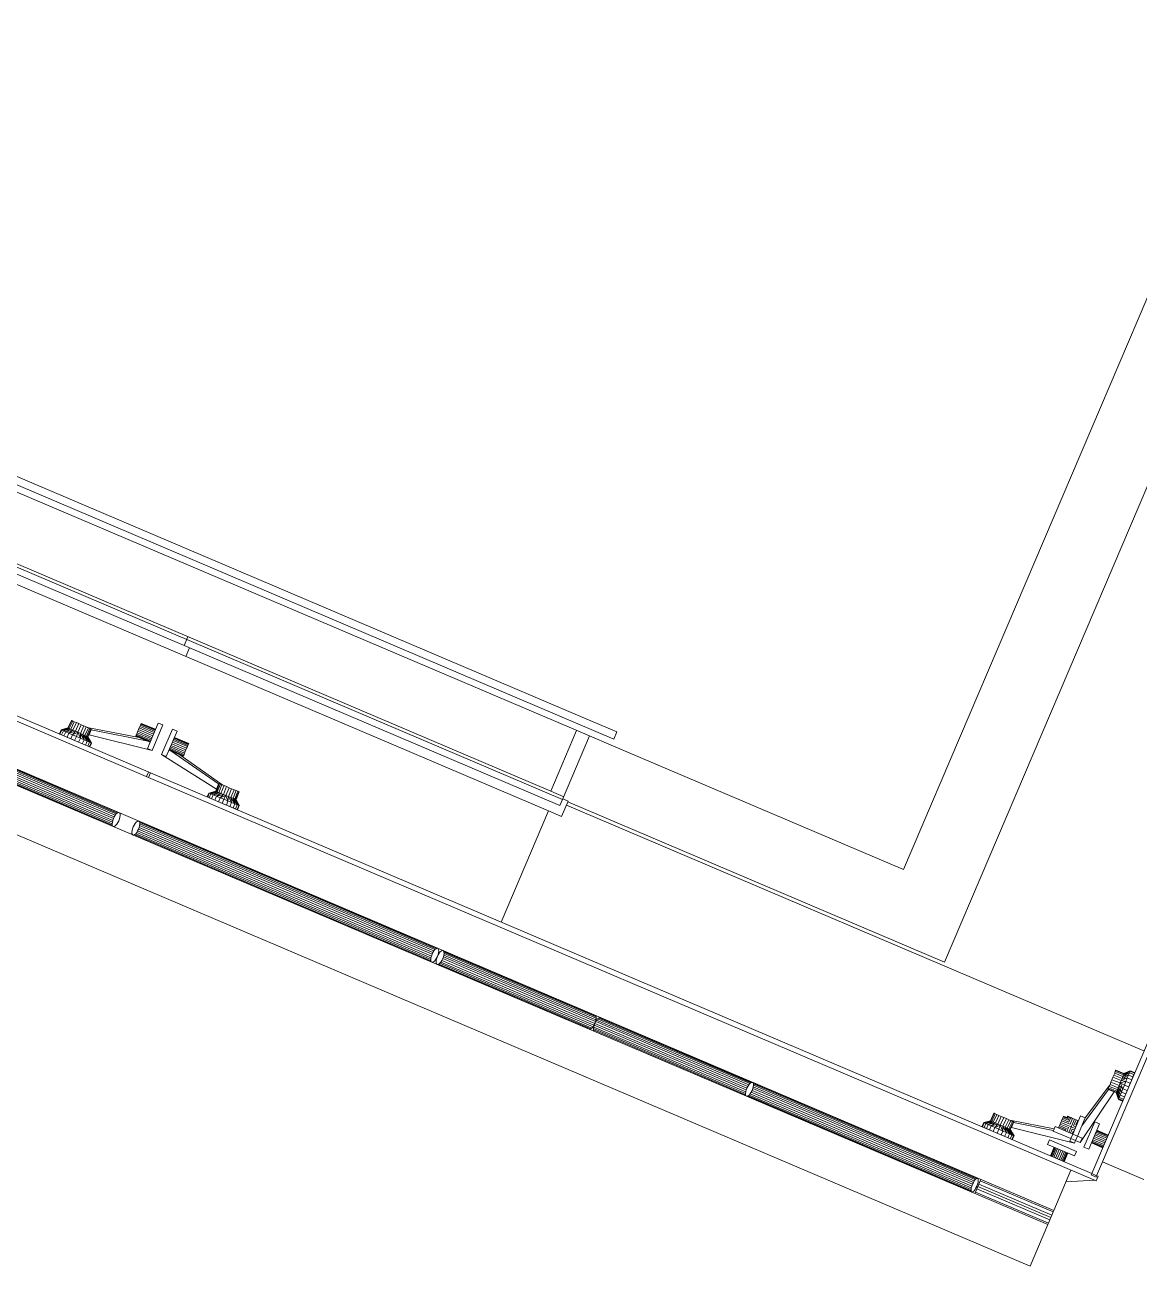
# Model space of a CAD drawing. Header units: metres. Extents: x -48 to 2360, y -1392 to 453.
# Drawn here: x 705.512 to 706.592, y -1268.008 to -1266.804 of the extents above; entities that cross this region are included whole.
import ezdxf

# ---------------------------------------------------------------- set-up
doc = ezdxf.new("R2010")
doc.units = ezdxf.units.M
doc.layers.add('MUEBLES', color=223, linetype='Continuous', lineweight=5, transparency=0.3)

msp = doc.modelspace()

# ---------------------------------------------------------------- linework, layer by layer
at = {"layer": 'MUEBLES', "transparency": 33554585}
for p, q in [((706.3636, -1267.6232), (706.8888, -1266.39)), ((706.5461, -1267.918), (706.9122, -1267.0582)), ((706.9169, -1267.0602), (706.5508, -1267.92)), ((705.6316, -1267.5337), (704.7124, -1267.1422)), ((704.7142, -1267.1378), (705.6335, -1267.5293)), ((706.0826, -1267.4965), (705.3123, -1267.1684)), ((705.3307, -1267.1833), (706.0591, -1267.4935)), ((705.3487, -1267.1758), (706.052, -1267.4754)), ((706.5092, -1267.9539), (704.716, -1267.1902)), ((704.7102, -1267.2036), (706.5034, -1267.9674)), ((706.4032, -1267.7129), (706.6213, -1267.201)), ((706.4862, -1268.0078), (704.693, -1267.244)), ((705.302, -1267.2508), (705.6662, -1267.4059)), ((705.3045, -1267.245), (706.0329, -1267.5552)), ((705.3182, -1267.2476), (706.0215, -1267.5471)), ((706.0195, -1267.5661), (705.3162, -1267.2666)), ((705.6662, -1267.4059), (705.6698, -1267.3973)), ((706.0304, -1267.561), (705.6662, -1267.4059)), ((705.6714, -1267.4081), (705.6678, -1267.4164)), ((705.5568, -1267.4785), (705.5534, -1267.4858)), ((705.5571, -1267.4786), (705.5538, -1267.486)), ((705.5581, -1267.4791), (705.5547, -1267.4864)), ((705.5596, -1267.4797), (705.5563, -1267.4871)), ((705.5571, -1267.4786), (705.5568, -1267.4785)), ((705.5581, -1267.4791), (705.5571, -1267.4786)), ((705.5596, -1267.4797), (705.5581, -1267.4791)), ((705.5616, -1267.4806), (705.5583, -1267.4879)), ((705.5616, -1267.4806), (705.5596, -1267.4797)), ((705.5639, -1267.4816), (705.5606, -1267.489)), ((705.5639, -1267.4816), (705.5616, -1267.4806)), ((705.5631, -1267.49), (705.5664, -1267.4827)), ((705.5664, -1267.4827), (705.5639, -1267.4816)), ((705.5656, -1267.4911), (705.5689, -1267.4838)), ((705.5689, -1267.4838), (705.5664, -1267.4827)), ((705.5679, -1267.4922), (705.5712, -1267.4848)), ((705.5712, -1267.4848), (705.5689, -1267.4838)), ((705.5732, -1267.4857), (705.5712, -1267.4848)), ((705.6231, -1267.4843), (705.6225, -1267.4858)), ((705.6237, -1267.4831), (705.6231, -1267.4843)), ((705.6369, -1267.4902), (705.6231, -1267.4843)), ((705.6241, -1267.4821), (705.6237, -1267.4831)), ((705.6375, -1267.4889), (705.6237, -1267.4831)), ((705.6243, -1267.4815), (705.6241, -1267.4821)), ((705.6379, -1267.488), (705.6241, -1267.4821)), ((705.6244, -1267.4813), (705.6243, -1267.4815)), ((705.6382, -1267.4873), (705.6243, -1267.4815)), ((705.6382, -1267.4871), (705.6244, -1267.4813)), ((705.6409, -1267.481), (705.6304, -1267.5056)), ((705.635, -1267.5076), (705.6455, -1267.4829)), ((705.6455, -1267.4829), (705.6409, -1267.481)), ((706.052, -1267.4754), (706.0855, -1267.4896)), ((705.5452, -1267.4915), (705.547, -1267.4876)), ((705.5457, -1267.4917), (705.5452, -1267.4915)), ((705.5457, -1267.4917), (705.5475, -1267.4879)), ((705.5472, -1267.4924), (705.5457, -1267.4917)), ((705.547, -1267.4876), (705.5534, -1267.4858)), ((705.547, -1267.4876), (705.5538, -1267.486)), ((705.547, -1267.4876), (705.5475, -1267.4879)), ((705.5472, -1267.4924), (705.549, -1267.4885)), ((705.5495, -1267.4934), (705.5472, -1267.4924)), ((705.5475, -1267.4879), (705.5538, -1267.486)), ((705.5475, -1267.4879), (705.5547, -1267.4864)), ((705.549, -1267.4885), (705.5475, -1267.4879)), ((705.549, -1267.4885), (705.5547, -1267.4864)), ((705.549, -1267.4885), (705.5563, -1267.4871)), ((705.549, -1267.4885), (705.5513, -1267.4895)), ((705.5495, -1267.4934), (705.5513, -1267.4895)), ((705.5526, -1267.4947), (705.5495, -1267.4934)), ((705.5507, -1267.4939), (705.5507, -1267.494)), ((705.5511, -1267.4941), (705.551, -1267.4942)), ((705.5563, -1267.4871), (705.5513, -1267.4895)), ((705.5513, -1267.4895), (705.5583, -1267.4879)), ((705.5513, -1267.4895), (705.5543, -1267.4909)), ((705.552, -1267.4945), (705.5519, -1267.4946)), ((705.5526, -1267.4947), (705.5543, -1267.4909)), ((705.5561, -1267.4963), (705.5526, -1267.4947)), ((705.5534, -1267.4858), (705.5538, -1267.486)), ((705.5534, -1267.4951), (705.5534, -1267.4952)), ((705.5538, -1267.486), (705.5547, -1267.4864)), ((705.5583, -1267.4879), (705.5543, -1267.4909)), ((705.5543, -1267.4909), (705.5606, -1267.489)), ((705.5543, -1267.4909), (705.5579, -1267.4924)), ((705.5547, -1267.4864), (705.5563, -1267.4871)), ((705.5553, -1267.4959), (705.5553, -1267.496)), ((705.5561, -1267.4963), (705.5579, -1267.4924)), ((705.5599, -1267.498), (705.5561, -1267.4963)), ((705.5563, -1267.4871), (705.5583, -1267.4879)), ((705.5575, -1267.4969), (705.5575, -1267.4969)), ((705.5606, -1267.489), (705.5579, -1267.4924)), ((705.5579, -1267.4924), (705.5631, -1267.49)), ((705.5579, -1267.4924), (705.5617, -1267.4941)), ((705.5583, -1267.4879), (705.5606, -1267.489)), ((705.5599, -1267.498), (705.5617, -1267.4941)), ((705.5606, -1267.489), (705.5631, -1267.49)), ((705.5617, -1267.4941), (705.5631, -1267.49)), ((705.5617, -1267.4941), (705.5655, -1267.4958)), ((705.5631, -1267.49), (705.5656, -1267.4911)), ((705.5631, -1267.49), (705.5655, -1267.4958)), ((705.5655, -1267.4958), (705.5637, -1267.4996)), ((705.5655, -1267.4958), (705.5656, -1267.4911)), ((705.5655, -1267.4958), (705.569, -1267.4973)), ((705.5656, -1267.4911), (705.569, -1267.4973)), ((705.5656, -1267.4911), (705.5679, -1267.4922)), ((705.5679, -1267.4922), (705.569, -1267.4973)), ((705.5679, -1267.4922), (705.5699, -1267.493)), ((705.5679, -1267.4922), (705.572, -1267.4986)), ((705.5699, -1267.493), (705.5732, -1267.4857)), ((705.5699, -1267.493), (705.5714, -1267.4937)), ((705.572, -1267.4986), (705.5699, -1267.493)), ((705.5699, -1267.493), (705.5744, -1267.4997)), ((705.5714, -1267.4937), (705.5747, -1267.4864)), ((705.5714, -1267.4937), (705.5744, -1267.4997)), ((705.5714, -1267.4937), (705.5758, -1267.5003)), ((705.5714, -1267.4937), (705.5724, -1267.4941)), ((705.5722, -1267.4853), (705.6224, -1267.495)), ((705.5724, -1267.4941), (705.5757, -1267.4868)), ((705.5724, -1267.4941), (705.5727, -1267.4943)), ((705.5724, -1267.4941), (705.5763, -1267.5005)), ((705.5724, -1267.4941), (705.5758, -1267.5003)), ((705.5727, -1267.4943), (705.576, -1267.487)), ((705.5727, -1267.4943), (705.5763, -1267.5005)), ((705.5747, -1267.4864), (705.5732, -1267.4857)), ((705.5739, -1267.4925), (705.5736, -1267.4924)), ((705.576, -1267.4875), (705.5739, -1267.4925)), ((705.635, -1267.5076), (705.5739, -1267.4925)), ((705.5757, -1267.4868), (705.5747, -1267.4864)), ((705.576, -1267.487), (705.5757, -1267.4868)), ((705.5758, -1267.4875), (705.576, -1267.4875)), ((705.576, -1267.4875), (705.6311, -1267.4987)), ((705.6193, -1267.4934), (705.6192, -1267.4936)), ((705.6192, -1267.4936), (705.633, -1267.4995)), ((705.6195, -1267.4928), (705.6193, -1267.4934)), ((705.6193, -1267.4934), (705.6331, -1267.4993)), ((705.6199, -1267.4918), (705.6195, -1267.4928)), ((705.6195, -1267.4928), (705.6333, -1267.4986)), ((705.6205, -1267.4905), (705.6199, -1267.4918)), ((705.6199, -1267.4918), (705.6338, -1267.4977)), ((705.6211, -1267.489), (705.6205, -1267.4905)), ((705.6205, -1267.4905), (705.6343, -1267.4964)), ((705.6218, -1267.4874), (705.6211, -1267.489)), ((705.6211, -1267.489), (705.6349, -1267.4949)), ((705.6225, -1267.4858), (705.6218, -1267.4874)), ((705.6356, -1267.4933), (705.6218, -1267.4874)), ((705.6363, -1267.4917), (705.6225, -1267.4858)), ((705.6442, -1267.5115), (705.6547, -1267.4869)), ((705.6593, -1267.4888), (705.6488, -1267.5135)), ((705.6547, -1267.4869), (705.6593, -1267.4888)), ((705.6559, -1267.4968), (705.6697, -1267.5027)), ((705.6563, -1267.4958), (705.6701, -1267.5017)), ((705.6566, -1267.4952), (705.6704, -1267.5011)), ((705.6567, -1267.495), (705.6705, -1267.5009)), ((706.0215, -1267.5471), (706.0466, -1267.4882)), ((706.0329, -1267.5552), (706.0591, -1267.4935)), ((706.0591, -1267.4935), (706.0801, -1267.5025)), ((706.0855, -1267.4896), (706.0826, -1267.4965)), ((705.4573, -1267.5082), (705.6003, -1267.5692)), ((705.4577, -1267.5072), (705.6013, -1267.5683)), ((705.458, -1267.5065), (705.6022, -1267.5679)), ((705.5599, -1267.498), (705.5599, -1267.498)), ((705.569, -1267.4973), (705.5673, -1267.5011)), ((705.569, -1267.4973), (705.572, -1267.4986)), ((705.572, -1267.4986), (705.5703, -1267.5024)), ((705.572, -1267.4986), (705.5744, -1267.4997)), ((705.5744, -1267.4997), (705.5727, -1267.5034)), ((705.5758, -1267.5003), (705.5741, -1267.504)), ((705.5744, -1267.4997), (705.5758, -1267.5003)), ((705.5763, -1267.5005), (705.5746, -1267.5042)), ((705.5758, -1267.5003), (705.5763, -1267.5005)), ((705.6304, -1267.5056), (705.635, -1267.5076)), ((705.6652, -1267.5132), (705.6514, -1267.5073)), ((705.6653, -1267.513), (705.6515, -1267.5071)), ((705.6656, -1267.5124), (705.6518, -1267.5065)), ((705.666, -1267.5114), (705.6522, -1267.5055)), ((705.6665, -1267.5101), (705.6527, -1267.5042)), ((705.6672, -1267.5086), (705.6533, -1267.5027)), ((705.6995, -1267.5401), (705.6533, -1267.5081)), ((705.654, -1267.5011), (705.6678, -1267.507)), ((705.6547, -1267.4995), (705.6685, -1267.5054)), ((705.6553, -1267.4981), (705.6692, -1267.5039)), ((705.6672, -1267.5086), (705.6665, -1267.5101)), ((705.6678, -1267.507), (705.6672, -1267.5086)), ((705.6685, -1267.5054), (705.6678, -1267.507)), ((705.6692, -1267.5039), (705.6685, -1267.5054)), ((705.6697, -1267.5027), (705.6692, -1267.5039)), ((705.6701, -1267.5017), (705.6697, -1267.5027)), ((705.6704, -1267.5011), (705.6701, -1267.5017)), ((705.6705, -1267.5009), (705.6704, -1267.5011)), ((706.0801, -1267.5025), (706.3636, -1267.6232)), ((705.5967, -1267.5809), (705.4525, -1267.5195)), ((705.5964, -1267.58), (705.4528, -1267.5188)), ((705.5963, -1267.5787), (705.4532, -1267.5177)), ((705.5965, -1267.5771), (705.4538, -1267.5163)), ((705.5969, -1267.5754), (705.4545, -1267.5147)), ((705.5976, -1267.5736), (705.4552, -1267.513)), ((705.456, -1267.5112), (705.5984, -1267.5719)), ((705.4567, -1267.5096), (705.5993, -1267.5704)), ((705.6488, -1267.5135), (705.6442, -1267.5115)), ((705.6442, -1267.5115), (705.6974, -1267.5451)), ((705.7037, -1267.5413), (705.662, -1267.5118)), ((705.6653, -1267.513), (705.6652, -1267.5132)), ((705.6656, -1267.5124), (705.6653, -1267.513)), ((705.666, -1267.5114), (705.6656, -1267.5124)), ((705.6665, -1267.5101), (705.666, -1267.5114)), ((705.6315, -1267.5285), (705.6296, -1267.5328)), ((705.6335, -1267.5293), (705.6316, -1267.5337)), ((706.5461, -1267.918), (705.6335, -1267.5293)), ((705.6316, -1267.5337), (706.5504, -1267.925)), ((705.6969, -1267.5472), (705.6999, -1267.5397)), ((705.6973, -1267.5473), (705.7002, -1267.5399)), ((705.6995, -1267.5401), (705.6974, -1267.5451)), ((705.6982, -1267.5477), (705.7012, -1267.5403)), ((705.6997, -1267.5402), (705.6995, -1267.5401)), ((705.6998, -1267.5484), (705.7027, -1267.5409)), ((705.6999, -1267.5397), (705.7002, -1267.5399)), ((705.7002, -1267.5399), (705.7012, -1267.5403)), ((705.7012, -1267.5403), (705.7027, -1267.5409)), ((705.7018, -1267.5492), (705.7048, -1267.5417)), ((705.7027, -1267.5409), (705.7048, -1267.5417)), ((705.7041, -1267.5502), (705.7071, -1267.5427)), ((705.7048, -1267.5417), (705.7071, -1267.5427)), ((705.7066, -1267.5512), (705.7096, -1267.5437)), ((705.7071, -1267.5427), (705.7096, -1267.5437)), ((705.7121, -1267.5448), (705.7092, -1267.5522)), ((705.7096, -1267.5437), (705.7121, -1267.5448)), ((705.7121, -1267.5448), (705.7145, -1267.5457)), ((705.6899, -1267.5489), (705.6884, -1267.5527)), ((705.6904, -1267.5491), (705.6889, -1267.5529)), ((705.6969, -1267.5472), (705.6899, -1267.5489)), ((705.6973, -1267.5473), (705.6899, -1267.5489)), ((705.6904, -1267.5491), (705.6899, -1267.5489)), ((705.6973, -1267.5473), (705.6904, -1267.5491)), ((705.6982, -1267.5477), (705.6904, -1267.5491)), ((705.6919, -1267.5497), (705.6904, -1267.5491)), ((705.6919, -1267.5497), (705.6904, -1267.5535)), ((705.6982, -1267.5477), (705.6919, -1267.5497)), ((705.6998, -1267.5484), (705.6919, -1267.5497)), ((705.6942, -1267.5507), (705.6919, -1267.5497)), ((705.6942, -1267.5507), (705.6927, -1267.5545)), ((705.6942, -1267.5507), (705.6998, -1267.5484)), ((705.7018, -1267.5492), (705.6942, -1267.5507)), ((705.6973, -1267.5519), (705.6942, -1267.5507)), ((705.6973, -1267.5519), (705.6958, -1267.5558)), ((705.6973, -1267.5473), (705.6969, -1267.5472)), ((705.6982, -1267.5477), (705.6973, -1267.5473)), ((705.7018, -1267.5492), (705.6973, -1267.5519)), ((705.7041, -1267.5502), (705.6973, -1267.5519)), ((705.7009, -1267.5534), (705.6973, -1267.5519)), ((705.6974, -1267.5451), (705.6977, -1267.5452)), ((705.6998, -1267.5484), (705.6982, -1267.5477)), ((705.7009, -1267.5534), (705.6993, -1267.5573)), ((705.7018, -1267.5492), (705.6998, -1267.5484)), ((705.7009, -1267.5534), (705.7041, -1267.5502)), ((705.7066, -1267.5512), (705.7009, -1267.5534)), ((705.7047, -1267.555), (705.7009, -1267.5534)), ((705.7041, -1267.5502), (705.7018, -1267.5492)), ((705.7031, -1267.559), (705.7047, -1267.555)), ((705.7066, -1267.5512), (705.7041, -1267.5502)), ((705.7047, -1267.555), (705.7066, -1267.5512)), ((705.7085, -1267.5566), (705.7047, -1267.555)), ((705.7092, -1267.5522), (705.7066, -1267.5512)), ((705.7085, -1267.5566), (705.7066, -1267.5512)), ((705.707, -1267.5605), (705.7085, -1267.5566)), ((705.7092, -1267.5522), (705.7085, -1267.5566)), ((705.7121, -1267.5581), (705.7085, -1267.5566)), ((705.7121, -1267.5581), (705.7092, -1267.5522)), ((705.7115, -1267.5532), (705.7092, -1267.5522)), ((705.7145, -1267.5457), (705.7115, -1267.5532)), ((705.7152, -1267.5593), (705.7115, -1267.5532)), ((705.7115, -1267.5532), (705.7121, -1267.5581)), ((705.7135, -1267.554), (705.7115, -1267.5532)), ((705.7165, -1267.5465), (705.7135, -1267.554)), ((705.7175, -1267.5603), (705.7135, -1267.554)), ((705.7135, -1267.554), (705.7152, -1267.5593)), ((705.7151, -1267.5547), (705.7135, -1267.554)), ((705.7145, -1267.5457), (705.7165, -1267.5465)), ((705.718, -1267.5472), (705.7151, -1267.5547)), ((705.716, -1267.5551), (705.7151, -1267.5547)), ((705.7175, -1267.5603), (705.7151, -1267.5547)), ((705.719, -1267.5609), (705.7151, -1267.5547)), ((705.719, -1267.5476), (705.716, -1267.5551)), ((705.719, -1267.5609), (705.716, -1267.5551)), ((705.7195, -1267.5611), (705.716, -1267.5551)), ((705.7164, -1267.5552), (705.716, -1267.5551)), ((705.7193, -1267.5477), (705.7164, -1267.5552)), ((705.7195, -1267.5611), (705.7164, -1267.5552)), ((705.7165, -1267.5465), (705.718, -1267.5472)), ((705.718, -1267.5472), (705.719, -1267.5476)), ((705.719, -1267.5476), (705.7193, -1267.5477)), ((706.0215, -1267.5471), (706.0341, -1267.5525)), ((706.0329, -1267.5552), (706.0304, -1267.561)), ((706.0321, -1267.5715), (706.0384, -1267.5567)), ((706.0384, -1267.5567), (706.0332, -1267.5545)), ((705.5993, -1267.5704), (705.6003, -1267.5692)), ((705.6003, -1267.5692), (705.6013, -1267.5683)), ((705.6013, -1267.5683), (705.6022, -1267.5679)), ((705.6022, -1267.5679), (705.603, -1267.568)), ((705.603, -1267.568), (705.6036, -1267.5685)), ((705.6036, -1267.5685), (705.6039, -1267.5694)), ((705.7031, -1267.5589), (705.7031, -1267.559)), ((705.7031, -1267.559), (705.707, -1267.5605)), ((705.7055, -1267.5599), (705.7055, -1267.56)), ((705.707, -1267.5605), (705.7105, -1267.562)), ((705.7078, -1267.5609), (705.7077, -1267.5609)), ((705.7097, -1267.5617), (705.7096, -1267.5617)), ((705.7105, -1267.562), (705.7121, -1267.5581)), ((705.7105, -1267.562), (705.7136, -1267.5633)), ((705.7112, -1267.5623), (705.7111, -1267.5624)), ((705.7121, -1267.5626), (705.712, -1267.5627)), ((705.7152, -1267.5593), (705.7121, -1267.5581)), ((705.7124, -1267.5628), (705.7123, -1267.5629)), ((705.7136, -1267.5633), (705.7152, -1267.5593)), ((705.7136, -1267.5633), (705.716, -1267.5642)), ((705.7175, -1267.5603), (705.7152, -1267.5593)), ((705.716, -1267.5642), (705.7175, -1267.5603)), ((705.716, -1267.5642), (705.7174, -1267.5649)), ((705.7174, -1267.5649), (705.719, -1267.5609)), ((705.7174, -1267.5649), (705.7179, -1267.5651)), ((705.7175, -1267.5603), (705.719, -1267.5609)), ((705.7179, -1267.5651), (705.7195, -1267.5611)), ((705.7195, -1267.5611), (705.719, -1267.5609)), ((705.9735, -1267.6741), (706.0195, -1267.5661)), ((706.0195, -1267.5661), (706.0321, -1267.5715)), ((706.0367, -1267.5605), (706.5967, -1267.799)), ((706.0381, -1267.5574), (706.4032, -1267.7129)), ((705.5963, -1267.5787), (705.5965, -1267.5771)), ((705.5964, -1267.58), (705.5963, -1267.5787)), ((705.5967, -1267.5809), (705.5964, -1267.58)), ((705.5965, -1267.5771), (705.5969, -1267.5754)), ((705.5973, -1267.5814), (705.5967, -1267.5809)), ((705.5969, -1267.5754), (705.5976, -1267.5736)), ((705.5976, -1267.5736), (705.5984, -1267.5719)), ((705.5989, -1267.5811), (705.598, -1267.5815)), ((705.5984, -1267.5719), (705.5993, -1267.5704)), ((705.5999, -1267.5802), (705.5989, -1267.5811)), ((705.6009, -1267.579), (705.5999, -1267.5802)), ((705.6018, -1267.5775), (705.6009, -1267.579)), ((705.6027, -1267.5758), (705.6018, -1267.5775)), ((705.6033, -1267.574), (705.6027, -1267.5758)), ((705.6038, -1267.5723), (705.6033, -1267.574)), ((705.604, -1267.5707), (705.6038, -1267.5723)), ((705.6039, -1267.5694), (705.604, -1267.5707)), ((705.6167, -1267.5818), (705.6176, -1267.5801)), ((705.6176, -1267.5801), (705.6185, -1267.5785)), ((705.6185, -1267.5785), (705.6195, -1267.5773)), ((705.6195, -1267.5773), (705.6205, -1267.5765)), ((705.6205, -1267.5765), (705.6214, -1267.5761)), ((705.6214, -1267.5761), (705.6222, -1267.5761)), ((705.6222, -1267.5761), (705.6227, -1267.5766)), ((705.6229, -1267.5804), (705.6225, -1267.5822)), ((705.6227, -1267.5766), (705.7669, -1267.6381)), ((705.6227, -1267.5766), (705.623, -1267.5776)), ((705.6231, -1267.5789), (705.6229, -1267.5804)), ((705.6229, -1267.5804), (705.7656, -1267.6412)), ((705.623, -1267.5776), (705.7667, -1267.6387)), ((705.623, -1267.5776), (705.6231, -1267.5789)), ((705.6231, -1267.5789), (705.7662, -1267.6398)), ((705.598, -1267.5815), (705.5973, -1267.5814)), ((705.6154, -1267.5868), (705.6156, -1267.5853)), ((705.6155, -1267.5881), (705.6154, -1267.5868)), ((705.6159, -1267.5891), (705.6155, -1267.5881)), ((705.6156, -1267.5853), (705.6161, -1267.5835)), ((705.6164, -1267.5896), (705.6159, -1267.5891)), ((705.6161, -1267.5835), (705.6167, -1267.5818)), ((705.6172, -1267.5896), (705.6164, -1267.5896)), ((705.6181, -1267.5892), (705.6172, -1267.5896)), ((705.7614, -1267.6511), (705.6172, -1267.5896)), ((705.6191, -1267.5884), (705.6181, -1267.5892)), ((705.7617, -1267.6504), (705.6181, -1267.5892)), ((705.6201, -1267.5872), (705.6191, -1267.5884)), ((705.7621, -1267.6493), (705.6191, -1267.5884)), ((705.621, -1267.5856), (705.6201, -1267.5872)), ((705.7627, -1267.6479), (705.6201, -1267.5872)), ((705.6218, -1267.5839), (705.621, -1267.5856)), ((705.7634, -1267.6463), (705.621, -1267.5856)), ((705.6225, -1267.5822), (705.6218, -1267.5839)), ((705.6218, -1267.5839), (705.7642, -1267.6446)), ((705.6225, -1267.5822), (705.7649, -1267.6428)), ((705.7656, -1267.6412), (705.9083, -1267.702)), ((705.7662, -1267.6398), (705.9093, -1267.7007)), ((705.7667, -1267.6387), (705.9103, -1267.6999)), ((705.7669, -1267.6381), (705.9112, -1267.6995)), ((705.9056, -1267.7125), (705.7614, -1267.6511)), ((705.9053, -1267.7116), (705.7617, -1267.6504)), ((705.9052, -1267.7103), (705.7621, -1267.6493)), ((705.9054, -1267.7087), (705.7627, -1267.6479)), ((705.9059, -1267.707), (705.7634, -1267.6463)), ((705.9065, -1267.7052), (705.7642, -1267.6446)), ((705.7649, -1267.6428), (705.9073, -1267.7035)), ((705.9083, -1267.702), (705.9093, -1267.7007)), ((705.9093, -1267.7007), (705.9103, -1267.6999)), ((705.9103, -1267.6999), (705.9112, -1267.6995)), ((705.9112, -1267.6995), (705.9119, -1267.6995)), ((705.9119, -1267.6995), (705.9125, -1267.7)), ((705.9125, -1267.7), (705.9128, -1267.701)), ((705.9128, -1267.701), (705.9129, -1267.7023)), ((705.9052, -1267.7103), (705.9054, -1267.7087)), ((705.9053, -1267.7116), (705.9052, -1267.7103)), ((705.9056, -1267.7125), (705.9053, -1267.7116)), ((705.9054, -1267.7087), (705.9059, -1267.707)), ((705.9062, -1267.713), (705.9056, -1267.7125)), ((705.9059, -1267.707), (705.9065, -1267.7052)), ((705.907, -1267.713), (705.9062, -1267.713)), ((705.9065, -1267.7052), (705.9073, -1267.7035)), ((705.9079, -1267.7126), (705.907, -1267.713)), ((705.9073, -1267.7035), (705.9083, -1267.702)), ((705.9088, -1267.7118), (705.9079, -1267.7126)), ((705.9098, -1267.7106), (705.9088, -1267.7118)), ((705.9108, -1267.7091), (705.9098, -1267.7106)), ((705.9104, -1267.7125), (705.9106, -1267.7109)), ((705.9105, -1267.7137), (705.9104, -1267.7125)), ((705.9106, -1267.7109), (705.911, -1267.7092)), ((705.9116, -1267.7074), (705.9108, -1267.7091)), ((705.911, -1267.7092), (705.9117, -1267.7074)), ((705.9123, -1267.7056), (705.9116, -1267.7074)), ((705.9117, -1267.7074), (705.9125, -1267.7057)), ((705.9127, -1267.7038), (705.9123, -1267.7056)), ((705.9125, -1267.7057), (705.9134, -1267.7042)), ((705.9129, -1267.7023), (705.9127, -1267.7038)), ((705.9134, -1267.7042), (705.9144, -1267.7029)), ((705.915, -1267.7128), (705.914, -1267.714)), ((705.9144, -1267.7029), (705.9154, -1267.7021)), ((705.9159, -1267.7113), (705.915, -1267.7128)), ((706.0625, -1267.7756), (705.915, -1267.7128)), ((705.9154, -1267.7021), (705.9163, -1267.7017)), ((705.9168, -1267.7095), (705.9159, -1267.7113)), ((706.0634, -1267.7741), (705.9159, -1267.7113)), ((705.9163, -1267.7017), (705.9171, -1267.7017)), ((705.9174, -1267.7078), (705.9168, -1267.7095)), ((705.9168, -1267.7095), (706.0642, -1267.7724)), ((705.9171, -1267.7017), (705.9177, -1267.7022)), ((705.9179, -1267.706), (705.9174, -1267.7078)), ((705.9174, -1267.7078), (706.0649, -1267.7706)), ((705.9177, -1267.7022), (706.0651, -1267.765)), ((705.9177, -1267.7022), (705.918, -1267.7032)), ((705.9181, -1267.7045), (705.9179, -1267.706)), ((705.9179, -1267.706), (706.0653, -1267.7688)), ((705.918, -1267.7032), (706.0655, -1267.766)), ((705.918, -1267.7032), (705.9181, -1267.7045)), ((705.9181, -1267.7045), (706.0655, -1267.7673)), ((705.9108, -1267.7147), (705.9105, -1267.7137)), ((705.9114, -1267.7152), (705.9108, -1267.7147)), ((705.9121, -1267.7152), (705.9114, -1267.7152)), ((705.913, -1267.7148), (705.9121, -1267.7152)), ((706.0596, -1267.7781), (705.9121, -1267.7152)), ((705.914, -1267.714), (705.913, -1267.7148)), ((706.0605, -1267.7776), (705.913, -1267.7148)), ((706.0615, -1267.7768), (705.914, -1267.714)), ((706.0642, -1267.7724), (706.0634, -1267.7741)), ((706.0636, -1267.7741), (706.0642, -1267.7724)), ((706.0649, -1267.7706), (706.0642, -1267.7724)), ((706.0642, -1267.7724), (706.0651, -1267.7706)), ((706.2117, -1267.8352), (706.0642, -1267.7724)), ((706.0646, -1267.7645), (706.0651, -1267.765)), ((706.0653, -1267.7688), (706.0649, -1267.7706)), ((706.0651, -1267.765), (706.0655, -1267.766)), ((706.0651, -1267.7706), (706.066, -1267.7691)), ((706.0651, -1267.7706), (706.2125, -1267.8335)), ((706.0655, -1267.7673), (706.0653, -1267.7688)), ((706.0655, -1267.766), (706.0655, -1267.7673)), ((706.066, -1267.7691), (706.067, -1267.7679)), ((706.066, -1267.7691), (706.2135, -1267.8319)), ((706.067, -1267.7679), (706.068, -1267.7671)), ((706.067, -1267.7679), (706.2145, -1267.8307)), ((706.068, -1267.7671), (706.0689, -1267.7667)), ((706.068, -1267.7671), (706.2155, -1267.8299)), ((706.0689, -1267.7667), (706.2164, -1267.8295)), ((706.0689, -1267.7667), (706.0697, -1267.7667)), ((706.0596, -1267.7781), (706.0588, -1267.778)), ((706.0605, -1267.7776), (706.0596, -1267.7781)), ((706.0615, -1267.7768), (706.0605, -1267.7776)), ((706.0625, -1267.7756), (706.0615, -1267.7768)), ((706.0634, -1267.7741), (706.0625, -1267.7756)), ((706.063, -1267.7774), (706.0632, -1267.7759)), ((706.2104, -1267.8402), (706.063, -1267.7774)), ((706.063, -1267.7787), (706.063, -1267.7774)), ((706.2105, -1267.8415), (706.063, -1267.7787)), ((706.0634, -1267.7797), (706.063, -1267.7787)), ((706.0632, -1267.7759), (706.0636, -1267.7741)), ((706.2106, -1267.8387), (706.0632, -1267.7759)), ((706.2108, -1267.8425), (706.0634, -1267.7797)), ((706.0639, -1267.7802), (706.0634, -1267.7797)), ((706.2111, -1267.8369), (706.0636, -1267.7741)), ((706.5675, -1267.8224), (706.5683, -1267.8205)), ((706.5683, -1267.8205), (706.5689, -1267.8191)), ((706.5683, -1267.8205), (706.5762, -1267.8237)), ((706.5689, -1267.8191), (706.5692, -1267.8181)), ((706.5689, -1267.8191), (706.5768, -1267.8222)), ((706.5692, -1267.8181), (706.5694, -1267.8178)), ((706.5692, -1267.8181), (706.5772, -1267.8213)), ((706.5694, -1267.8178), (706.5773, -1267.821)), ((706.5826, -1267.8202), (706.5762, -1267.8237)), ((706.5832, -1267.8188), (706.5768, -1267.8222)), ((706.5826, -1267.8202), (706.5768, -1267.8222)), ((706.5772, -1267.8213), (706.5768, -1267.8222)), ((706.5834, -1267.8183), (706.5772, -1267.8213)), ((706.5832, -1267.8188), (706.5772, -1267.8213)), ((706.5773, -1267.821), (706.5772, -1267.8213)), ((706.5834, -1267.8183), (706.5773, -1267.821)), ((706.5826, -1267.8202), (706.5817, -1267.8224)), ((706.5826, -1267.8202), (706.5832, -1267.8188)), ((706.5868, -1267.8218), (706.5826, -1267.8202)), ((706.5834, -1267.8183), (706.5832, -1267.8188)), ((706.5874, -1267.8205), (706.5832, -1267.8188)), ((706.5876, -1267.82), (706.5834, -1267.8183)), ((706.5859, -1267.8241), (706.5868, -1267.8218)), ((706.5868, -1267.8218), (706.5874, -1267.8205)), ((706.5874, -1267.8205), (706.5876, -1267.82)), ((706.2117, -1267.8352), (706.2125, -1267.8335)), ((706.2125, -1267.8335), (706.2135, -1267.8319)), ((706.2135, -1267.8319), (706.2145, -1267.8307)), ((706.2145, -1267.8307), (706.2155, -1267.8299)), ((706.2155, -1267.8299), (706.2164, -1267.8295)), ((706.2164, -1267.8295), (706.2171, -1267.8295)), ((706.2171, -1267.8295), (706.2177, -1267.83)), ((706.2179, -1267.8338), (706.2175, -1267.8356)), ((706.2177, -1267.83), (706.4348, -1267.9225)), ((706.2177, -1267.83), (706.218, -1267.831)), ((706.2181, -1267.8323), (706.2179, -1267.8338)), ((706.2179, -1267.8338), (706.4322, -1267.9251)), ((706.218, -1267.831), (706.434, -1267.9229)), ((706.218, -1267.831), (706.2181, -1267.8323)), ((706.2181, -1267.8323), (706.4331, -1267.9238)), ((706.5634, -1267.8325), (706.5398, -1267.8638)), ((706.5624, -1267.8348), (706.563, -1267.8334)), ((706.563, -1267.8334), (706.5638, -1267.8315)), ((706.571, -1267.8365), (706.563, -1267.8334)), ((706.5638, -1267.8315), (706.5647, -1267.8293)), ((706.5717, -1267.8347), (706.5638, -1267.8315)), ((706.5647, -1267.8293), (706.5656, -1267.8269)), ((706.5726, -1267.8325), (706.5647, -1267.8293)), ((706.5656, -1267.8269), (706.5666, -1267.8246)), ((706.5736, -1267.8301), (706.5656, -1267.8269)), ((706.5666, -1267.8246), (706.5675, -1267.8224)), ((706.5666, -1267.8246), (706.5746, -1267.8278)), ((706.5675, -1267.8224), (706.5755, -1267.8256)), ((706.5726, -1267.8325), (706.5717, -1267.8347)), ((706.5736, -1267.8301), (706.5726, -1267.8325)), ((706.5762, -1267.8357), (706.5726, -1267.8325)), ((706.5726, -1267.8325), (706.5748, -1267.8391)), ((706.5746, -1267.8278), (706.5736, -1267.8301)), ((706.5792, -1267.8286), (706.5736, -1267.8301)), ((706.5777, -1267.8322), (706.5736, -1267.8301)), ((706.5736, -1267.8301), (706.5762, -1267.8357)), ((706.5805, -1267.8252), (706.5746, -1267.8278)), ((706.5755, -1267.8256), (706.5746, -1267.8278)), ((706.5746, -1267.8278), (706.5792, -1267.8286)), ((706.5817, -1267.8224), (706.5755, -1267.8256)), ((706.5762, -1267.8237), (706.5755, -1267.8256)), ((706.5755, -1267.8256), (706.5805, -1267.8252)), ((706.5768, -1267.8222), (706.5762, -1267.8237)), ((706.5762, -1267.8237), (706.5817, -1267.8224)), ((706.5777, -1267.8322), (706.5762, -1267.8357)), ((706.5792, -1267.8286), (706.5777, -1267.8322)), ((706.5819, -1267.8338), (706.5777, -1267.8322)), ((706.5805, -1267.8252), (706.5792, -1267.8286)), ((706.5834, -1267.8303), (706.5792, -1267.8286)), ((706.5817, -1267.8224), (706.5805, -1267.8252)), ((706.5848, -1267.8269), (706.5805, -1267.8252)), ((706.5859, -1267.8241), (706.5817, -1267.8224)), ((706.5819, -1267.8338), (706.5834, -1267.8303)), ((706.5819, -1267.8339), (706.5819, -1267.8338)), ((706.5828, -1267.8316), (706.5829, -1267.8316)), ((706.5834, -1267.8303), (706.5848, -1267.8269)), ((706.5837, -1267.8295), (706.5838, -1267.8295)), ((706.5844, -1267.8277), (706.5845, -1267.8278)), ((706.5848, -1267.8269), (706.5859, -1267.8241)), ((706.585, -1267.8263), (706.5851, -1267.8264)), ((706.5853, -1267.8255), (706.5855, -1267.8255)), ((706.5855, -1267.8252), (706.5856, -1267.8252)), ((706.2104, -1267.8402), (706.2106, -1267.8387)), ((706.2105, -1267.8415), (706.2104, -1267.8402)), ((706.2108, -1267.8425), (706.2105, -1267.8415)), ((706.2106, -1267.8387), (706.2111, -1267.8369)), ((706.2114, -1267.843), (706.2108, -1267.8425)), ((706.2111, -1267.8369), (706.2117, -1267.8352)), ((706.2122, -1267.843), (706.2114, -1267.843)), ((706.2131, -1267.8426), (706.2122, -1267.843)), ((706.4292, -1267.9355), (706.2122, -1267.843)), ((706.214, -1267.8418), (706.2131, -1267.8426)), ((706.429, -1267.9346), (706.2131, -1267.8426)), ((706.215, -1267.8406), (706.214, -1267.8418)), ((706.429, -1267.9333), (706.214, -1267.8418)), ((706.216, -1267.839), (706.215, -1267.8406)), ((706.4293, -1267.9318), (706.215, -1267.8406)), ((706.2168, -1267.8373), (706.216, -1267.839)), ((706.4298, -1267.9301), (706.216, -1267.839)), ((706.2175, -1267.8356), (706.2168, -1267.8373)), ((706.4304, -1267.9283), (706.2168, -1267.8373)), ((706.2175, -1267.8356), (706.4313, -1267.9266)), ((706.535, -1267.8879), (706.5677, -1267.8387)), ((706.5624, -1267.8364), (706.5366, -1267.8715)), ((706.5619, -1267.836), (706.562, -1267.8357)), ((706.5699, -1267.8392), (706.5619, -1267.836)), ((706.562, -1267.8357), (706.5624, -1267.8348)), ((706.57, -1267.8389), (706.562, -1267.8357)), ((706.5704, -1267.838), (706.5624, -1267.8348)), ((706.5624, -1267.8362), (706.5624, -1267.8364)), ((706.5624, -1267.8364), (706.5677, -1267.8387)), ((706.5677, -1267.8387), (706.5678, -1267.8384)), ((706.57, -1267.8389), (706.5699, -1267.8392)), ((706.5699, -1267.8392), (706.572, -1267.846)), ((706.5704, -1267.838), (706.57, -1267.8389)), ((706.57, -1267.8389), (706.572, -1267.846)), ((706.57, -1267.8389), (706.5722, -1267.8455)), ((706.571, -1267.8365), (706.5704, -1267.838)), ((706.5704, -1267.838), (706.5728, -1267.8442)), ((706.5704, -1267.838), (706.5722, -1267.8455)), ((706.5717, -1267.8347), (706.571, -1267.8365)), ((706.5737, -1267.842), (706.571, -1267.8365)), ((706.571, -1267.8365), (706.5728, -1267.8442)), ((706.5717, -1267.8347), (706.5748, -1267.8391)), ((706.5717, -1267.8347), (706.5737, -1267.842)), ((706.5722, -1267.8455), (706.572, -1267.846)), ((706.572, -1267.846), (706.576, -1267.8476)), ((706.5728, -1267.8442), (706.5722, -1267.8455)), ((706.5722, -1267.8455), (706.5762, -1267.8472)), ((706.5737, -1267.842), (706.5728, -1267.8442)), ((706.5728, -1267.8442), (706.5768, -1267.8458)), ((706.5748, -1267.8391), (706.5737, -1267.842)), ((706.5737, -1267.842), (706.5778, -1267.8436)), ((706.5762, -1267.8357), (706.5748, -1267.8391)), ((706.5748, -1267.8391), (706.579, -1267.8407)), ((706.5762, -1267.8357), (706.5804, -1267.8374)), ((706.4396, -1267.8724), (706.4414, -1267.8685)), ((706.4401, -1267.8726), (706.4419, -1267.8688)), ((706.4414, -1267.8685), (706.4478, -1267.8667)), ((706.4414, -1267.8685), (706.4481, -1267.8669)), ((706.4414, -1267.8685), (706.4419, -1267.8688)), ((706.4416, -1267.8733), (706.4433, -1267.8694)), ((706.4419, -1267.8688), (706.4481, -1267.8669)), ((706.4419, -1267.8688), (706.4491, -1267.8673)), ((706.4433, -1267.8694), (706.4419, -1267.8688)), ((706.4433, -1267.8694), (706.4491, -1267.8673)), ((706.4433, -1267.8694), (706.4506, -1267.868)), ((706.4433, -1267.8694), (706.4457, -1267.8704)), ((706.4506, -1267.868), (706.4457, -1267.8704)), ((706.4457, -1267.8704), (706.4526, -1267.8688)), ((706.4512, -1267.8594), (706.4478, -1267.8667)), ((706.4478, -1267.8667), (706.4481, -1267.8669)), ((706.4515, -1267.8595), (706.4481, -1267.8669)), ((706.4481, -1267.8669), (706.4491, -1267.8673)), ((706.4526, -1267.8688), (706.4487, -1267.8718)), ((706.4487, -1267.8718), (706.4549, -1267.8699)), ((706.4524, -1267.86), (706.4491, -1267.8673)), ((706.4491, -1267.8673), (706.4506, -1267.868)), ((706.454, -1267.8606), (706.4506, -1267.868)), ((706.4506, -1267.868), (706.4526, -1267.8688)), ((706.4515, -1267.8595), (706.4512, -1267.8594)), ((706.4524, -1267.86), (706.4515, -1267.8595)), ((706.4549, -1267.8699), (706.4522, -1267.8733)), ((706.454, -1267.8606), (706.4524, -1267.86)), ((706.456, -1267.8615), (706.4526, -1267.8688)), ((706.4526, -1267.8688), (706.4549, -1267.8699)), ((706.456, -1267.8615), (706.454, -1267.8606)), ((706.4583, -1267.8625), (706.4549, -1267.8699)), ((706.4549, -1267.8699), (706.4574, -1267.8709)), ((706.4583, -1267.8625), (706.456, -1267.8615)), ((706.4574, -1267.8709), (706.4608, -1267.8636)), ((706.4608, -1267.8636), (706.4583, -1267.8625)), ((706.4599, -1267.872), (706.4633, -1267.8647)), ((706.4633, -1267.8647), (706.4608, -1267.8636)), ((706.4622, -1267.8731), (706.4656, -1267.8657)), ((706.4656, -1267.8657), (706.4633, -1267.8647)), ((706.4642, -1267.8739), (706.4676, -1267.8666)), ((706.4676, -1267.8666), (706.4656, -1267.8657)), ((706.4658, -1267.8746), (706.4691, -1267.8673)), ((706.4666, -1267.8662), (706.5096, -1267.8745)), ((706.4667, -1267.875), (706.4701, -1267.8677)), ((706.467, -1267.8752), (706.4704, -1267.8679)), ((706.4691, -1267.8673), (706.4676, -1267.8666)), ((706.4703, -1267.8684), (706.4682, -1267.8734)), ((706.4701, -1267.8677), (706.4691, -1267.8673)), ((706.4704, -1267.8679), (706.4701, -1267.8677)), ((706.4702, -1267.8684), (706.4703, -1267.8684)), ((706.4703, -1267.8684), (706.5088, -1267.8762)), ((706.5155, -1267.8699), (706.5149, -1267.8714)), ((706.5162, -1267.8683), (706.5155, -1267.8699)), ((706.5155, -1267.8699), (706.5236, -1267.8734)), ((706.5168, -1267.8667), (706.5162, -1267.8683)), ((706.53, -1267.8742), (706.5162, -1267.8683)), ((706.5175, -1267.8652), (706.5168, -1267.8667)), ((706.525, -1267.8702), (706.5168, -1267.8667)), ((706.518, -1267.864), (706.5175, -1267.8652)), ((706.524, -1267.868), (706.5175, -1267.8652)), ((706.5184, -1267.863), (706.518, -1267.864)), ((706.5232, -1267.8662), (706.518, -1267.864)), ((706.5187, -1267.8624), (706.5184, -1267.863)), ((706.5226, -1267.8647), (706.5184, -1267.863)), ((706.5188, -1267.8622), (706.5187, -1267.8624)), ((706.5222, -1267.8638), (706.5187, -1267.8624)), ((706.522, -1267.8635), (706.5188, -1267.8622)), ((706.522, -1267.8635), (706.5226, -1267.8623)), ((706.5222, -1267.8638), (706.5228, -1267.8624)), ((706.5226, -1267.8623), (706.5228, -1267.8624)), ((706.5226, -1267.8647), (706.5235, -1267.8626)), ((706.5228, -1267.8624), (706.5235, -1267.8626)), ((706.5232, -1267.8662), (706.5245, -1267.8631)), ((706.5235, -1267.8626), (706.5245, -1267.8631)), ((706.5237, -1267.878), (706.5292, -1267.8651)), ((706.524, -1267.868), (706.5259, -1267.8637)), ((706.5245, -1267.8631), (706.5259, -1267.8637)), ((706.525, -1267.8702), (706.5275, -1267.8644)), ((706.5259, -1267.8637), (706.5275, -1267.8644)), ((706.5275, -1267.8644), (706.5292, -1267.8651)), ((706.5352, -1267.8619), (706.5276, -1267.8797)), ((706.5309, -1267.8658), (706.5284, -1267.8716)), ((706.5292, -1267.8651), (706.5309, -1267.8658)), ((706.5325, -1267.8665), (706.5306, -1267.8708)), ((706.5309, -1267.8658), (706.5325, -1267.8665)), ((706.5322, -1267.8816), (706.5398, -1267.8638)), ((706.5325, -1267.8665), (706.5331, -1267.8668)), ((706.5398, -1267.8638), (706.5352, -1267.8619)), ((706.5385, -1267.8924), (706.549, -1267.8678)), ((706.5536, -1267.8697), (706.5431, -1267.8944)), ((706.549, -1267.8678), (706.5536, -1267.8697)), ((706.4401, -1267.8726), (706.4396, -1267.8724)), ((706.4416, -1267.8733), (706.4401, -1267.8726)), ((706.4439, -1267.8743), (706.4416, -1267.8733)), ((706.4439, -1267.8743), (706.4457, -1267.8704)), ((706.4469, -1267.8756), (706.4439, -1267.8743)), ((706.4451, -1267.8748), (706.4451, -1267.8749)), ((706.4454, -1267.875), (706.4454, -1267.8751)), ((706.4457, -1267.8704), (706.4487, -1267.8718)), ((706.4463, -1267.8754), (706.4463, -1267.8755)), ((706.4469, -1267.8756), (706.4487, -1267.8718)), ((706.4505, -1267.8772), (706.4469, -1267.8756)), ((706.4478, -1267.876), (706.4478, -1267.8761)), ((706.4487, -1267.8718), (706.4522, -1267.8733)), ((706.4497, -1267.8768), (706.4497, -1267.8769)), ((706.4505, -1267.8772), (706.4522, -1267.8733)), ((706.4543, -1267.8789), (706.4505, -1267.8772)), ((706.4519, -1267.8778), (706.4519, -1267.8778)), ((706.4522, -1267.8733), (706.4574, -1267.8709)), ((706.4522, -1267.8733), (706.456, -1267.875)), ((706.4543, -1267.8789), (706.456, -1267.875)), ((706.4543, -1267.8789), (706.4543, -1267.8789)), ((706.456, -1267.875), (706.4574, -1267.8709)), ((706.456, -1267.875), (706.4598, -1267.8767)), ((706.4574, -1267.8709), (706.4599, -1267.872)), ((706.4574, -1267.8709), (706.4598, -1267.8767)), ((706.4598, -1267.8767), (706.4581, -1267.8805)), ((706.4598, -1267.8767), (706.4599, -1267.872)), ((706.4598, -1267.8767), (706.4634, -1267.8782)), ((706.4599, -1267.872), (706.4634, -1267.8782)), ((706.4599, -1267.872), (706.4622, -1267.8731)), ((706.4634, -1267.8782), (706.4616, -1267.882)), ((706.4622, -1267.8731), (706.4634, -1267.8782)), ((706.4622, -1267.8731), (706.4642, -1267.8739)), ((706.4622, -1267.8731), (706.4664, -1267.8795)), ((706.4634, -1267.8782), (706.4664, -1267.8795)), ((706.4642, -1267.8739), (706.4658, -1267.8746)), ((706.4664, -1267.8795), (706.4642, -1267.8739)), ((706.4642, -1267.8739), (706.4687, -1267.8806)), ((706.4664, -1267.8795), (706.4647, -1267.8833)), ((706.4658, -1267.8746), (706.4687, -1267.8806)), ((706.4658, -1267.8746), (706.4702, -1267.8812)), ((706.4658, -1267.8746), (706.4667, -1267.875)), ((706.4664, -1267.8795), (706.4687, -1267.8806)), ((706.4667, -1267.875), (706.467, -1267.8752)), ((706.4667, -1267.875), (706.4707, -1267.8814)), ((706.4667, -1267.875), (706.4702, -1267.8812)), ((706.467, -1267.8752), (706.4707, -1267.8814)), ((706.4687, -1267.8806), (706.467, -1267.8843)), ((706.4682, -1267.8734), (706.4679, -1267.8733)), ((706.5293, -1267.8885), (706.4682, -1267.8734)), ((706.4702, -1267.8812), (706.4685, -1267.8849)), ((706.4687, -1267.8806), (706.4702, -1267.8812)), ((706.4707, -1267.8814), (706.469, -1267.8851)), ((706.4702, -1267.8812), (706.4707, -1267.8814)), ((706.5086, -1267.8767), (706.5105, -1267.8724)), ((706.5258, -1267.884), (706.5086, -1267.8767)), ((706.5105, -1267.8724), (706.5276, -1267.8797)), ((706.5139, -1267.8737), (706.5138, -1267.8738)), ((706.5143, -1267.8727), (706.5139, -1267.8737)), ((706.5139, -1267.8737), (706.518, -1267.8754)), ((706.5149, -1267.8714), (706.5143, -1267.8727)), ((706.5143, -1267.8727), (706.5195, -1267.8749)), ((706.5149, -1267.8714), (706.5214, -1267.8742)), ((706.518, -1267.8756), (706.518, -1267.8754)), ((706.519, -1267.876), (706.5195, -1267.8749)), ((706.5204, -1267.8766), (706.5214, -1267.8742)), ((706.522, -1267.8773), (706.5236, -1267.8734)), ((706.527, -1267.8748), (706.5254, -1267.8787)), ((706.5276, -1267.8797), (706.5258, -1267.884)), ((706.527, -1267.8748), (706.5293, -1267.8758)), ((706.528, -1267.877), (706.527, -1267.8794)), ((706.5276, -1267.8797), (706.5322, -1267.8816)), ((706.528, -1267.877), (706.5287, -1267.8773)), ((706.5307, -1267.8726), (706.5284, -1267.8716)), ((706.5304, -1267.886), (706.5322, -1267.8816)), ((706.5313, -1267.8711), (706.5306, -1267.8708)), ((706.5322, -1267.8816), (706.5368, -1267.8836)), ((706.5484, -1267.882), (706.5594, -1267.8867)), ((706.5491, -1267.8804), (706.5601, -1267.8851)), ((706.5497, -1267.879), (706.5607, -1267.8836)), ((706.5502, -1267.8777), (706.5613, -1267.8824)), ((706.5507, -1267.8767), (706.5617, -1267.8814)), ((706.5509, -1267.8761), (706.5619, -1267.8808)), ((706.551, -1267.8759), (706.562, -1267.8806)), ((706.505, -1267.8853), (706.5031, -1267.8896)), ((706.5031, -1267.8896), (706.5295, -1267.9008)), ((706.5313, -1267.8965), (706.505, -1267.8853)), ((706.5097, -1267.8924), (706.5061, -1267.9009)), ((706.51, -1267.8925), (706.5063, -1267.901)), ((706.5106, -1267.8928), (706.507, -1267.9013)), ((706.5117, -1267.8932), (706.508, -1267.9018)), ((706.513, -1267.8938), (706.5094, -1267.9023)), ((706.5258, -1267.884), (706.5247, -1267.8865)), ((706.5247, -1267.8865), (706.5293, -1267.8885)), ((706.5304, -1267.886), (706.5258, -1267.884)), ((706.5293, -1267.8885), (706.5304, -1267.886)), ((706.535, -1267.8879), (706.5304, -1267.886)), ((706.5368, -1267.8836), (706.535, -1267.8879)), ((706.5431, -1267.8944), (706.5385, -1267.8924)), ((706.5568, -1267.8929), (706.5458, -1267.8882)), ((706.5569, -1267.8927), (706.5459, -1267.888)), ((706.5571, -1267.8921), (706.5461, -1267.8874)), ((706.5575, -1267.8911), (706.5465, -1267.8864)), ((706.5581, -1267.8898), (706.5471, -1267.8851)), ((706.5587, -1267.8883), (706.5477, -1267.8836)), ((706.5146, -1267.8945), (706.511, -1267.903)), ((706.5163, -1267.8952), (706.5127, -1267.9037)), ((706.5144, -1267.9045), (706.518, -1267.8959)), ((706.516, -1267.9051), (706.5196, -1267.8966)), ((706.5174, -1267.9057), (706.521, -1267.8972)), ((706.5184, -1267.9062), (706.522, -1267.8976)), ((706.5191, -1267.9065), (706.5227, -1267.8979)), ((706.5193, -1267.9065), (706.5229, -1267.898)), ((706.5295, -1267.9008), (706.5313, -1267.8965)), ((706.5259, -1267.9146), (706.5092, -1267.9539)), ((706.5455, -1267.9193), (706.5461, -1267.918)), ((706.5508, -1267.92), (706.5461, -1267.918)), ((706.5965, -1267.9236), (706.5565, -1267.9066)), ((706.4293, -1267.9318), (706.4298, -1267.9301)), ((706.4298, -1267.9301), (706.4304, -1267.9283)), ((706.4304, -1267.9283), (706.4313, -1267.9266)), ((706.4313, -1267.9266), (706.4322, -1267.9251)), ((706.4322, -1267.9251), (706.4331, -1267.9238)), ((706.4331, -1267.9238), (706.434, -1267.9229)), ((706.4346, -1267.9301), (706.4338, -1267.9318)), ((706.434, -1267.9229), (706.4348, -1267.9225)), ((706.4353, -1267.9283), (706.4346, -1267.9301)), ((706.4348, -1267.9225), (706.4354, -1267.9225)), ((706.4358, -1267.9266), (706.4353, -1267.9283)), ((706.4354, -1267.9225), (706.4358, -1267.9229)), ((706.4355, -1267.9305), (706.4365, -1267.9283)), ((706.4358, -1267.9229), (706.4361, -1267.9238)), ((706.436, -1267.9251), (706.4358, -1267.9266)), ((706.4361, -1267.9238), (706.436, -1267.9251)), ((706.4365, -1267.9283), (706.4378, -1267.9251)), ((706.4365, -1267.9283), (706.5073, -1267.9584)), ((706.4378, -1267.9251), (706.4384, -1267.9237)), ((706.4378, -1267.9251), (706.5086, -1267.9552)), ((706.5489, -1267.9244), (706.521, -1267.9261)), ((706.5502, -1267.9213), (706.5455, -1267.9193)), ((706.5508, -1267.92), (706.5502, -1267.9213)), ((706.5504, -1267.925), (706.5523, -1267.9206)), ((706.5523, -1267.9206), (706.5508, -1267.92)), ((706.429, -1267.9333), (706.4293, -1267.9318)), ((706.429, -1267.9346), (706.429, -1267.9333)), ((706.4292, -1267.9355), (706.429, -1267.9346)), ((706.4297, -1267.9359), (706.4292, -1267.9355)), ((706.4303, -1267.9359), (706.4297, -1267.9359)), ((706.4311, -1267.9355), (706.4303, -1267.9359)), ((706.432, -1267.9346), (706.4311, -1267.9355)), ((706.4329, -1267.9333), (706.432, -1267.9346)), ((706.4327, -1267.9372), (706.4332, -1267.9359)), ((706.4338, -1267.9318), (706.4329, -1267.9333)), ((706.4332, -1267.9359), (706.4346, -1267.9327)), ((706.504, -1267.966), (706.4332, -1267.9359)), ((706.4346, -1267.9327), (706.4355, -1267.9305)), ((706.5054, -1267.9628), (706.4346, -1267.9327)), ((706.4355, -1267.9305), (706.5063, -1267.9606)), ((706.5092, -1267.9539), (706.5086, -1267.9552)), ((706.504, -1267.966), (706.5034, -1267.9674)), ((706.5054, -1267.9628), (706.504, -1267.966)), ((706.5063, -1267.9606), (706.5054, -1267.9628)), ((706.5073, -1267.9584), (706.5063, -1267.9606)), ((706.5086, -1267.9552), (706.5073, -1267.9584)), ((706.5034, -1267.9674), (706.4862, -1268.0078))]:
    msp.add_line(p, q, dxfattribs=at)

doc.saveas('drawing.dxf')
